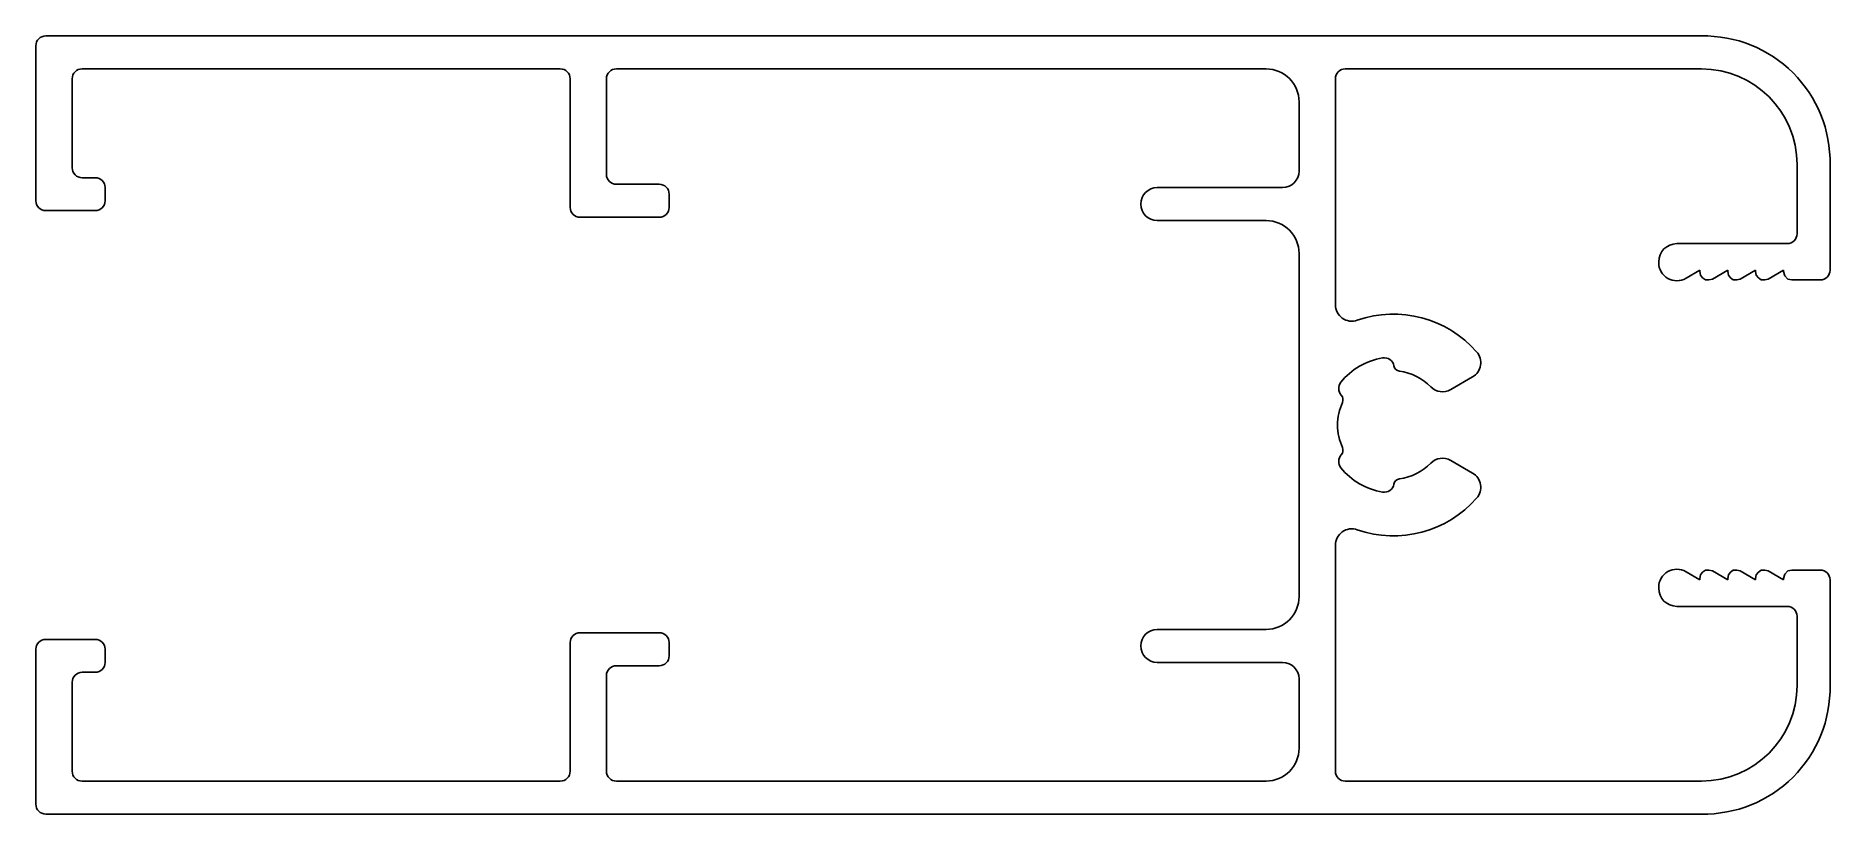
# Model space of a CAD drawing. Extents: x 433.2 to 487.6, y 625.6 to 649.2.
import ezdxf

# ---------------------------------------------------------------- set-up
doc = ezdxf.new("R2010")
doc.units = 0
doc.layers.get('0').update_dxf_attribs({"linetype": 'CONTINUOUS'})

msp = doc.modelspace()

# ---------------------------------------------------------------- linework, layer by layer
for p, q in [((433.549, 649.178), (483.749, 649.178)), ((433.249, 644.178), (433.249, 648.878)), ((449.149, 648.178), (434.649, 648.178)), ((470.549, 648.178), (450.849, 648.178)), ((483.749, 648.178), (472.949, 648.178)), ((434.349, 647.878), (434.349, 645.178)), ((449.449, 643.978), (449.449, 647.878)), ((450.549, 647.878), (450.549, 644.978)), ((472.649, 647.878), (472.649, 641.026)), ((471.549, 645.078), (471.549, 647.178)), ((486.649, 643.178), (486.649, 645.278)), ((487.649, 645.278), (487.649, 642.078)), ((434.649, 644.878), (435.049, 644.878)), ((450.849, 644.678), (452.149, 644.678)), ((435.349, 644.578), (435.349, 644.178)), ((452.449, 644.378), (452.449, 643.978)), ((467.249, 644.578), (471.049, 644.578)), ((435.049, 643.878), (433.549, 643.878)), ((452.149, 643.678), (449.749, 643.678)), ((470.549, 643.578), (467.249, 643.578)), ((471.549, 637.378), (471.549, 642.578)), ((483.002, 642.878), (486.349, 642.878)), ((482.452, 642.302), (482.452, 642.328)), ((483.698, 642.074), (483.281, 641.828)), ((483.698, 642.032), (483.698, 642.074)), ((483.719, 641.926), (483.698, 642.032)), ((484.545, 642.074), (484.079, 641.799)), ((484.545, 642.032), (484.545, 642.074)), ((484.566, 641.926), (484.545, 642.032)), ((485.391, 642.074), (484.926, 641.799)), ((485.391, 642.032), (485.391, 642.074)), ((485.412, 641.926), (485.391, 642.032)), ((486.238, 642.074), (485.772, 641.799)), ((486.238, 642.032), (486.238, 642.074)), ((486.28, 641.905), (486.238, 642.032)), ((483.783, 641.842), (483.719, 641.926)), ((483.867, 641.778), (483.783, 641.842)), ((483.973, 641.778), (483.867, 641.778)), ((484.079, 641.799), (483.973, 641.778)), ((484.629, 641.842), (484.566, 641.926)), ((484.714, 641.778), (484.629, 641.842)), ((484.82, 641.778), (484.714, 641.778)), ((484.926, 641.799), (484.82, 641.778)), ((485.476, 641.842), (485.412, 641.926)), ((485.561, 641.778), (485.476, 641.842)), ((485.667, 641.778), (485.561, 641.778)), ((485.772, 641.799), (485.667, 641.778)), ((486.365, 641.799), (486.28, 641.905)), ((486.492, 641.778), (486.365, 641.799)), ((487.349, 641.778), (486.492, 641.778)), ((476.808, 638.836), (476.148, 638.454)), ((471.549, 632.178), (471.549, 637.378)), ((476.148, 636.302), (476.808, 635.92)), ((472.649, 633.73), (472.649, 626.878)), ((483.281, 632.928), (483.698, 632.682)), ((483.698, 632.724), (483.719, 632.83)), ((483.698, 632.682), (483.698, 632.724)), ((483.719, 632.83), (483.783, 632.914)), ((483.783, 632.914), (483.867, 632.978)), ((483.867, 632.978), (483.973, 632.978)), ((483.973, 632.978), (484.079, 632.957)), ((484.079, 632.957), (484.545, 632.682)), ((484.545, 632.724), (484.566, 632.83)), ((484.545, 632.682), (484.545, 632.724)), ((484.566, 632.83), (484.629, 632.914)), ((484.629, 632.914), (484.714, 632.978)), ((484.714, 632.978), (484.82, 632.978)), ((484.82, 632.978), (484.926, 632.957)), ((484.926, 632.957), (485.391, 632.682)), ((485.391, 632.724), (485.412, 632.83)), ((485.391, 632.682), (485.391, 632.724)), ((485.412, 632.83), (485.476, 632.914)), ((485.476, 632.914), (485.561, 632.978)), ((485.561, 632.978), (485.667, 632.978)), ((485.667, 632.978), (485.772, 632.957)), ((485.772, 632.957), (486.238, 632.682)), ((486.238, 632.724), (486.28, 632.851)), ((486.238, 632.682), (486.238, 632.724)), ((486.28, 632.851), (486.365, 632.957)), ((486.365, 632.957), (486.492, 632.978)), ((486.492, 632.978), (487.349, 632.978)), ((482.452, 632.428), (482.452, 632.454)), ((487.649, 632.678), (487.649, 629.478)), ((486.349, 631.878), (483.002, 631.878)), ((449.749, 631.078), (452.149, 631.078)), ((467.249, 631.178), (470.549, 631.178)), ((486.649, 629.478), (486.649, 631.578)), ((433.249, 625.878), (433.249, 630.578)), ((433.549, 630.878), (435.049, 630.878)), ((435.349, 630.578), (435.349, 630.178)), ((449.449, 626.878), (449.449, 630.778)), ((452.449, 630.778), (452.449, 630.378)), ((452.149, 630.078), (450.849, 630.078)), ((471.049, 630.178), (467.249, 630.178)), ((434.349, 629.578), (434.349, 626.878)), ((435.049, 629.878), (434.649, 629.878)), ((450.549, 629.778), (450.549, 626.878)), ((471.549, 627.578), (471.549, 629.678)), ((434.649, 626.578), (449.149, 626.578)), ((450.849, 626.578), (470.549, 626.578)), ((472.949, 626.578), (483.749, 626.578)), ((483.749, 625.578), (433.549, 625.578))]:
    msp.add_line(p, q)
for centre, radius, start, end in [((433.549, 648.878), 0.3, 90, 180), ((483.818, 645.347), 3.831, 358.9651, 91.0349), ((434.649, 647.878), 0.3, 90, 180), ((449.149, 647.878), 0.3, 360, 90), ((450.849, 647.878), 0.3, 90, 180), ((470.549, 647.178), 1, 0, 90), ((472.949, 647.878), 0.3, 90, 180), ((483.749, 645.278), 2.9, 360, 90), ((434.649, 645.178), 0.3, 180, 270), ((435.049, 644.578), 0.3, 360, 90), ((450.849, 644.978), 0.3, 180, 270), ((452.149, 644.378), 0.3, 360, 90), ((471.049, 645.078), 0.5, 270, 0), ((433.549, 644.178), 0.3, 180, 270), ((435.049, 644.178), 0.3, 270, 0), ((467.249, 644.078), 0.5, 90, 180), ((449.749, 643.978), 0.3, 180, 270), ((452.149, 643.978), 0.3, 270, 0), ((467.249, 644.078), 0.5, 180, 270), ((470.549, 642.578), 1, 0, 90), ((486.349, 643.178), 0.3, 270, 0), ((483.002, 642.328), 0.55, 90, 180), ((483.002, 642.302), 0.55, 180, 300.5757), ((487.349, 642.078), 0.3, 270, 0), ((473.149, 641.026), 0.5, 180, 289.1794), ((474.414, 637.39), 3.35, 41.2398, 109.1794), ((474.414, 637.39), 2.05, 99.3003, 141.2515), ((474.131, 639.117), 0.3, 10.7489, 99.3003), ((476.557, 639.269), 0.5, 300.0676, 41.2398), ((473.049, 638.485), 0.3, 141.2515, 222.8035), ((474.622, 639.21), 0.2, 190.7489, 262.022), ((474.366, 637.378), 1.65, 44.5654, 82.022), ((472.682, 638.145), 0.2, 335.4915, 42.8035), ((475.897, 638.887), 0.5, 224.5654, 300.0676), ((474.366, 637.378), 1.65, 155.4915, 180), ((474.366, 637.378), 1.65, 180, 204.5085), ((472.682, 636.611), 0.2, 317.1965, 24.5085), ((473.049, 636.271), 0.3, 137.1965, 218.7485), ((474.414, 637.366), 2.05, 218.7485, 260.6997), ((474.366, 637.378), 1.65, 277.978, 315.4346), ((475.897, 635.869), 0.5, 59.9324, 135.4346), ((474.131, 635.639), 0.3, 260.6997, 349.2511), ((474.622, 635.546), 0.2, 97.978, 169.2511), ((476.557, 635.487), 0.5, 318.7602, 59.9324), ((474.414, 637.366), 3.35, 250.8206, 318.7602), ((473.149, 633.73), 0.5, 70.8206, 180), ((483.002, 632.454), 0.55, 59.4243, 180), ((487.349, 632.678), 0.3, 360, 90), ((470.549, 632.178), 1, 270, 0), ((483.002, 632.428), 0.55, 180, 270), ((486.349, 631.578), 0.3, 360, 90), ((449.749, 630.778), 0.3, 90, 180), ((452.149, 630.778), 0.3, 360, 90), ((467.249, 630.678), 0.5, 90, 180), ((433.549, 630.578), 0.3, 90, 180), ((435.049, 630.578), 0.3, 360, 90), ((467.249, 630.678), 0.5, 180, 270), ((435.049, 630.178), 0.3, 270, 0), ((450.849, 629.778), 0.3, 90, 180), ((452.149, 630.378), 0.3, 270, 0), ((471.049, 629.678), 0.5, 0, 90), ((434.649, 629.578), 0.3, 90, 180), ((483.749, 629.478), 2.9, 270, 0), ((483.818, 629.409), 3.831, 268.9651, 1.0349), ((470.549, 627.578), 1, 270, 0), ((434.649, 626.878), 0.3, 180, 270), ((449.149, 626.878), 0.3, 270, 0), ((450.849, 626.878), 0.3, 180, 270), ((472.949, 626.878), 0.3, 180, 270), ((433.549, 625.878), 0.3, 180, 270)]:
    msp.add_arc(centre, radius, start, end)

doc.saveas('drawing.dxf')
